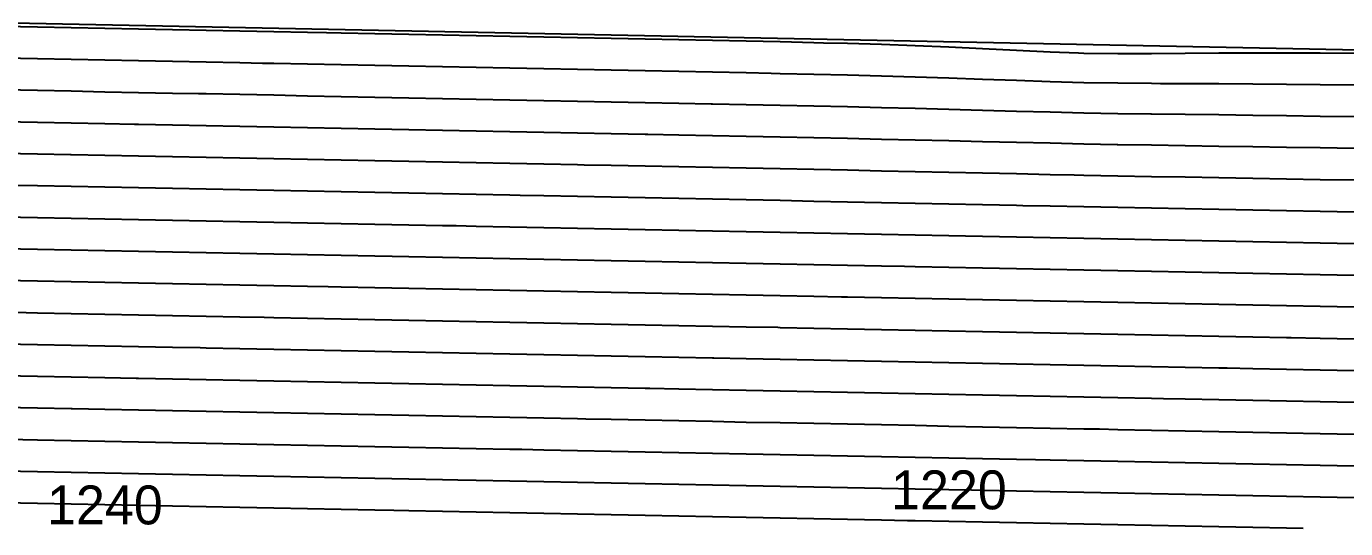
# Model space of a CAD drawing. Header units: metres. Extents: x 2416 to 4584, y 37 to 133.
# Drawn here: x 2489.1 to 2573.9, y 38.7 to 71 of the extents above; entities that cross this region are included whole.
import ezdxf
from ezdxf.enums import TextEntityAlignment as Align

# ---------------------------------------------------------------- set-up
doc = ezdxf.new("R2010")
doc.units = ezdxf.units.M
for name, color, linetype in [('Vs_1000', 7, 'Continuous'), ('Vs_1020', 7, 'Continuous'), ('Vs_1040', 7, 'Continuous'), ('Vs_1060', 7, 'Continuous'), ('Vs_1080', 7, 'Continuous'), ('Vs_1100', 7, 'Continuous'), ('Vs_1120', 7, 'Continuous'), ('Vs_1140', 7, 'Continuous'), ('Vs_1160', 7, 'Continuous'), ('Vs_1180', 7, 'Continuous'), ('Vs_1200', 7, 'Continuous'), ('Vs_1220', 7, 'Continuous'), ('Vs_1240', 7, 'Continuous'), ('Vs_940', 7, 'Continuous'), ('Vs_960', 7, 'Continuous'), ('Vs_980', 7, 'Continuous')]:
    doc.layers.add(name, color=color, linetype=linetype)

msp = doc.modelspace()

# ---------------------------------------------------------------- linework, layer by layer
at = {"layer": 'Vs_1000'}
msp.add_lwpolyline([(2574.401, 63.105), (2572.233, 63.144), (2570.065, 63.181), (2567.897, 63.216), (2565.729, 63.25), (2563.561, 63.284), (2561.392, 63.318), (2559.224, 63.356), (2559.183, 63.357), (2557.056, 63.398), (2554.888, 63.445), (2552.72, 63.495), (2550.552, 63.547), (2548.384, 63.6), (2546.216, 63.651), (2544.048, 63.7), (2541.88, 63.748), (2539.712, 63.794), (2537.544, 63.839), (2535.376, 63.883), (2533.208, 63.927), (2531.04, 63.971), (2529.061, 64.01), (2528.871, 64.014), (2526.703, 64.057), (2524.535, 64.1), (2522.367, 64.143), (2520.199, 64.186), (2518.031, 64.229), (2515.863, 64.272), (2513.695, 64.315), (2511.527, 64.358), (2509.359, 64.401), (2507.191, 64.444), (2505.023, 64.486), (2502.855, 64.529), (2500.687, 64.572), (2498.519, 64.615), (2496.35, 64.658), (2496.09, 64.663), (2494.182, 64.701), (2492.014, 64.744), (2489.846, 64.787), (2487.678, 64.83)], dxfattribs=at)
at = {"layer": 'Vs_1020'}
msp.add_lwpolyline([(2574.401, 61.067), (2572.233, 61.107), (2570.065, 61.147), (2567.897, 61.186), (2565.729, 61.224), (2563.561, 61.262), (2561.392, 61.301), (2559.224, 61.341), (2557.056, 61.384), (2556.423, 61.397), (2554.888, 61.429), (2552.72, 61.475), (2550.552, 61.523), (2548.384, 61.571), (2546.216, 61.618), (2544.048, 61.664), (2541.88, 61.71), (2539.712, 61.755), (2537.544, 61.799), (2535.376, 61.843), (2533.208, 61.886), (2531.04, 61.93), (2528.871, 61.973), (2526.703, 62.016), (2524.966, 62.05), (2524.535, 62.059), (2522.367, 62.102), (2520.199, 62.145), (2518.031, 62.188), (2515.863, 62.231), (2513.695, 62.274), (2511.527, 62.316), (2509.359, 62.359), (2507.191, 62.402), (2505.023, 62.445), (2502.855, 62.488), (2500.687, 62.531), (2498.519, 62.574), (2496.35, 62.617), (2494.182, 62.66), (2492.014, 62.703), (2491.978, 62.704), (2489.846, 62.746), (2487.678, 62.789)], dxfattribs=at)
at = {"layer": 'Vs_1040'}
msp.add_lwpolyline([(2574.401, 59.028), (2572.233, 59.069), (2570.065, 59.11), (2567.897, 59.151), (2565.729, 59.191), (2563.561, 59.232), (2561.392, 59.273), (2559.224, 59.314), (2557.056, 59.357), (2554.888, 59.401), (2553.133, 59.437), (2552.72, 59.446), (2550.552, 59.491), (2548.384, 59.536), (2546.216, 59.582), (2544.048, 59.626), (2541.88, 59.671), (2539.712, 59.715), (2537.544, 59.759), (2535.376, 59.802), (2533.208, 59.845), (2531.04, 59.889), (2528.871, 59.932), (2526.703, 59.975), (2524.535, 60.018), (2522.367, 60.061), (2520.858, 60.09), (2520.199, 60.103), (2518.031, 60.146), (2515.863, 60.189), (2513.695, 60.232), (2511.527, 60.275), (2509.359, 60.318), (2507.191, 60.361), (2505.023, 60.404), (2502.855, 60.447), (2500.687, 60.49), (2498.519, 60.533), (2496.35, 60.576), (2494.182, 60.619), (2492.014, 60.662), (2489.846, 60.705), (2487.866, 60.744)], dxfattribs=at)
at = {"layer": 'Vs_1060'}
msp.add_lwpolyline([(2574.401, 56.987), (2572.233, 57.03), (2570.065, 57.072), (2567.897, 57.113), (2565.729, 57.155), (2563.561, 57.197), (2561.392, 57.239), (2559.224, 57.281), (2557.056, 57.324), (2554.888, 57.367), (2552.72, 57.411), (2550.552, 57.455), (2549.452, 57.477), (2548.384, 57.499), (2546.216, 57.543), (2544.048, 57.587), (2541.88, 57.631), (2539.712, 57.675), (2537.544, 57.718), (2535.376, 57.761), (2533.208, 57.804), (2531.04, 57.847), (2528.871, 57.89), (2526.703, 57.933), (2524.535, 57.976), (2522.367, 58.019), (2520.199, 58.062), (2518.031, 58.105), (2516.747, 58.131), (2515.863, 58.148), (2513.695, 58.191), (2511.527, 58.234), (2509.359, 58.277), (2507.191, 58.32), (2505.023, 58.363), (2502.855, 58.406), (2500.687, 58.449), (2498.519, 58.492), (2496.35, 58.535), (2494.182, 58.577), (2492.014, 58.62), (2489.846, 58.663), (2487.678, 58.706)], dxfattribs=at)
at = {"layer": 'Vs_1080'}
msp.add_lwpolyline([(2574.401, 54.947), (2572.233, 54.989), (2570.065, 55.032), (2567.897, 55.074), (2565.729, 55.116), (2563.561, 55.159), (2561.392, 55.201), (2559.224, 55.244), (2557.056, 55.287), (2554.888, 55.33), (2552.72, 55.373), (2550.552, 55.417), (2548.384, 55.46), (2546.216, 55.504), (2545.526, 55.518), (2544.048, 55.547), (2541.88, 55.591), (2539.712, 55.634), (2537.544, 55.677), (2535.376, 55.72), (2533.208, 55.763), (2531.04, 55.806), (2528.871, 55.849), (2526.703, 55.892), (2524.535, 55.935), (2522.367, 55.978), (2520.199, 56.021), (2518.031, 56.064), (2515.863, 56.107), (2513.695, 56.15), (2512.635, 56.171), (2511.527, 56.193), (2509.359, 56.236), (2507.191, 56.279), (2505.023, 56.322), (2502.855, 56.365), (2500.687, 56.407), (2498.519, 56.45), (2496.35, 56.493), (2494.182, 56.536), (2492.014, 56.579), (2489.846, 56.622), (2487.678, 56.665)], dxfattribs=at)
at = {"layer": 'Vs_1100'}
msp.add_lwpolyline([(2574.401, 52.906), (2572.233, 52.949), (2570.065, 52.991), (2567.897, 53.034), (2565.729, 53.077), (2563.561, 53.119), (2561.392, 53.162), (2559.224, 53.205), (2557.056, 53.248), (2554.888, 53.291), (2552.72, 53.334), (2550.552, 53.377), (2548.384, 53.42), (2546.216, 53.464), (2544.048, 53.507), (2541.88, 53.55), (2541.484, 53.558), (2539.712, 53.593), (2537.544, 53.636), (2535.376, 53.679), (2533.208, 53.722), (2531.04, 53.765), (2528.871, 53.808), (2526.703, 53.851), (2524.535, 53.894), (2522.367, 53.937), (2520.199, 53.98), (2518.031, 54.023), (2515.863, 54.066), (2513.695, 54.109), (2511.527, 54.152), (2509.359, 54.195), (2508.523, 54.211), (2507.191, 54.237), (2505.023, 54.28), (2502.855, 54.323), (2500.687, 54.366), (2498.519, 54.409), (2496.35, 54.452), (2494.182, 54.495), (2492.014, 54.538), (2489.846, 54.581), (2487.678, 54.624)], dxfattribs=at)
at = {"layer": 'Vs_1120'}
msp.add_lwpolyline([(2574.401, 50.865), (2572.233, 50.908), (2570.368, 50.945), (2570.065, 50.951), (2567.897, 50.993), (2565.729, 51.036), (2563.561, 51.079), (2561.392, 51.122), (2559.224, 51.165), (2557.056, 51.208), (2554.888, 51.251), (2552.72, 51.294), (2550.552, 51.337), (2548.384, 51.38), (2546.216, 51.423), (2544.048, 51.466), (2541.88, 51.509), (2539.712, 51.552), (2537.544, 51.595), (2537.394, 51.598), (2535.376, 51.638), (2533.208, 51.681), (2531.04, 51.724), (2528.871, 51.767), (2526.703, 51.81), (2524.535, 51.853), (2522.367, 51.896), (2520.199, 51.939), (2518.031, 51.982), (2515.863, 52.025), (2513.695, 52.067), (2511.527, 52.11), (2509.359, 52.153), (2507.191, 52.196), (2505.023, 52.239), (2504.411, 52.251), (2502.855, 52.282), (2500.687, 52.325), (2498.519, 52.368), (2496.35, 52.411), (2494.182, 52.454), (2492.014, 52.497), (2489.846, 52.54), (2487.678, 52.583)], dxfattribs=at)
at = {"layer": 'Vs_1140'}
msp.add_lwpolyline([(2574.401, 48.824), (2572.233, 48.867), (2570.065, 48.91), (2567.897, 48.953), (2566.261, 48.985), (2565.729, 48.995), (2563.561, 49.038), (2561.392, 49.081), (2559.224, 49.124), (2557.056, 49.167), (2554.888, 49.21), (2552.72, 49.253), (2550.552, 49.296), (2548.384, 49.339), (2546.216, 49.382), (2544.048, 49.425), (2541.88, 49.468), (2539.712, 49.511), (2537.544, 49.554), (2535.376, 49.597), (2533.289, 49.638), (2533.208, 49.64), (2531.04, 49.683), (2528.871, 49.726), (2526.703, 49.769), (2524.535, 49.812), (2522.367, 49.855), (2520.199, 49.897), (2518.031, 49.94), (2515.863, 49.983), (2513.695, 50.026), (2511.527, 50.069), (2509.359, 50.112), (2507.191, 50.155), (2505.023, 50.198), (2502.855, 50.241), (2500.687, 50.284), (2500.299, 50.291), (2498.519, 50.327), (2496.35, 50.37), (2494.182, 50.413), (2492.014, 50.456), (2489.846, 50.498), (2487.678, 50.541)], dxfattribs=at)
at = {"layer": 'Vs_1160'}
msp.add_lwpolyline([(2574.401, 46.783), (2572.233, 46.826), (2570.065, 46.869), (2567.897, 46.912), (2565.729, 46.954), (2563.561, 46.997), (2562.157, 47.025), (2561.392, 47.04), (2559.224, 47.083), (2557.056, 47.126), (2554.888, 47.169), (2552.72, 47.212), (2550.552, 47.255), (2548.384, 47.298), (2546.216, 47.341), (2544.048, 47.384), (2541.88, 47.427), (2539.712, 47.47), (2537.544, 47.513), (2535.376, 47.556), (2533.208, 47.599), (2531.04, 47.642), (2529.18, 47.678), (2528.871, 47.684), (2526.703, 47.727), (2524.535, 47.77), (2522.367, 47.813), (2520.199, 47.856), (2518.031, 47.899), (2515.863, 47.942), (2513.695, 47.985), (2511.527, 48.028), (2509.359, 48.071), (2507.191, 48.114), (2505.023, 48.157), (2502.855, 48.2), (2500.687, 48.243), (2498.519, 48.286), (2496.35, 48.328), (2496.188, 48.332), (2494.182, 48.371), (2492.014, 48.414), (2489.846, 48.457), (2487.678, 48.5)], dxfattribs=at)
at = {"layer": 'Vs_1180'}
msp.add_lwpolyline([(2574.401, 44.742), (2572.233, 44.785), (2570.065, 44.828), (2567.897, 44.87), (2565.729, 44.913), (2563.561, 44.956), (2561.392, 44.999), (2559.224, 45.042), (2558.052, 45.065), (2557.056, 45.085), (2554.888, 45.128), (2552.72, 45.171), (2550.552, 45.214), (2548.384, 45.257), (2546.216, 45.3), (2544.048, 45.343), (2541.88, 45.386), (2539.712, 45.429), (2537.544, 45.472), (2535.376, 45.514), (2533.208, 45.557), (2531.04, 45.6), (2528.871, 45.643), (2526.703, 45.686), (2525.068, 45.719), (2524.535, 45.729), (2522.367, 45.772), (2520.199, 45.815), (2518.031, 45.858), (2515.863, 45.901), (2513.695, 45.944), (2511.527, 45.987), (2509.359, 46.03), (2507.191, 46.073), (2505.023, 46.116), (2502.855, 46.158), (2500.687, 46.201), (2498.519, 46.244), (2496.35, 46.287), (2494.182, 46.33), (2492.076, 46.372), (2492.014, 46.373), (2489.846, 46.416), (2487.678, 46.459)], dxfattribs=at)
at = {"layer": 'Vs_1200'}
msp.add_lwpolyline([(2574.401, 42.701), (2572.233, 42.743), (2570.065, 42.786), (2567.897, 42.829), (2565.729, 42.872), (2563.561, 42.915), (2561.392, 42.958), (2559.224, 43.001), (2557.056, 43.044), (2554.888, 43.087), (2553.944, 43.106), (2552.72, 43.13), (2550.552, 43.173), (2548.384, 43.216), (2546.216, 43.259), (2544.048, 43.302), (2541.88, 43.344), (2539.712, 43.387), (2537.544, 43.43), (2535.376, 43.473), (2533.208, 43.516), (2531.04, 43.559), (2528.871, 43.602), (2526.703, 43.645), (2524.535, 43.688), (2522.367, 43.731), (2520.956, 43.759), (2520.199, 43.774), (2518.031, 43.817), (2515.863, 43.86), (2513.695, 43.903), (2511.527, 43.946), (2509.359, 43.988), (2507.191, 44.031), (2505.023, 44.074), (2502.855, 44.117), (2500.687, 44.16), (2498.519, 44.203), (2496.35, 44.246), (2494.182, 44.289), (2492.014, 44.332), (2489.846, 44.375), (2487.964, 44.412)], dxfattribs=at)
at = {"layer": 'Vs_1220'}
msp.add_lwpolyline([(2574.401, 40.659), (2572.233, 40.702), (2570.065, 40.745), (2567.897, 40.788), (2565.729, 40.831), (2563.561, 40.874), (2561.392, 40.917), (2559.224, 40.96), (2557.056, 41.003), (2554.888, 41.046), (2552.72, 41.089), (2550.552, 41.132), (2549.835, 41.146), (2548.384, 41.174), (2546.216, 41.217), (2544.048, 41.26), (2541.88, 41.303), (2539.712, 41.346), (2537.544, 41.389), (2535.376, 41.432), (2533.208, 41.475), (2531.04, 41.518), (2528.871, 41.561), (2526.703, 41.604), (2524.535, 41.647), (2522.367, 41.69), (2520.199, 41.733), (2518.031, 41.776), (2516.845, 41.799), (2515.863, 41.818), (2513.695, 41.861), (2511.527, 41.904), (2509.359, 41.947), (2507.191, 41.99), (2505.023, 42.033), (2502.855, 42.076), (2500.687, 42.119), (2498.519, 42.162), (2496.35, 42.205), (2494.182, 42.248), (2492.014, 42.291), (2489.846, 42.334), (2487.678, 42.376)], dxfattribs=at)
at = {"layer": 'Vs_1240'}
msp.add_lwpolyline([(2571.125, 38.683), (2570.065, 38.704), (2567.897, 38.747), (2565.729, 38.79), (2563.561, 38.833), (2561.392, 38.876), (2559.224, 38.919), (2557.056, 38.962), (2554.888, 39.004), (2552.72, 39.047), (2550.552, 39.09), (2548.384, 39.133), (2546.216, 39.176), (2545.725, 39.186), (2544.048, 39.219), (2541.88, 39.262), (2539.712, 39.305), (2537.544, 39.348), (2535.376, 39.391), (2533.208, 39.434), (2531.04, 39.477), (2528.871, 39.52), (2526.703, 39.563), (2524.535, 39.606), (2522.367, 39.648), (2520.199, 39.691), (2518.031, 39.734), (2515.863, 39.777), (2513.695, 39.82), (2512.733, 39.839), (2511.527, 39.863), (2509.359, 39.906), (2507.191, 39.949), (2505.023, 39.992), (2502.855, 40.035), (2500.687, 40.078), (2498.519, 40.121), (2496.35, 40.164), (2494.182, 40.206), (2492.014, 40.249), (2489.846, 40.292), (2487.678, 40.335)], dxfattribs=at)
at = {"layer": 'Vs_940'}
for points in [[(2418.3, 72.575), (3381.71, 53.369)], [(2574.401, 69.209), (2572.233, 69.234), (2571.807, 69.236), (2570.065, 69.247), (2567.897, 69.247), (2566.395, 69.236), (2565.729, 69.232), (2563.561, 69.207), (2561.392, 69.185), (2559.224, 69.186), (2557.056, 69.224), (2556.711, 69.236), (2554.888, 69.301), (2552.72, 69.404), (2550.552, 69.515), (2548.384, 69.62), (2546.216, 69.71), (2544.048, 69.785), (2541.88, 69.849), (2540.323, 69.889), (2539.712, 69.905), (2537.544, 69.956), (2535.376, 70.003), (2533.208, 70.049), (2531.04, 70.093), (2528.871, 70.137), (2526.703, 70.18), (2524.535, 70.223), (2522.367, 70.267), (2520.199, 70.31), (2518.031, 70.352), (2515.863, 70.395), (2513.695, 70.438), (2511.527, 70.481), (2509.359, 70.524), (2508.425, 70.543), (2507.191, 70.567), (2505.023, 70.61), (2502.855, 70.653), (2500.687, 70.696), (2498.519, 70.739), (2496.35, 70.782), (2494.182, 70.825), (2492.014, 70.868), (2489.846, 70.911), (2487.678, 70.954)]]:
    msp.add_lwpolyline(points, dxfattribs=at)
at = {"layer": 'Vs_960'}
msp.add_lwpolyline([(2574.401, 67.177), (2572.233, 67.208), (2570.065, 67.233), (2567.897, 67.251), (2565.729, 67.262), (2563.561, 67.269), (2561.976, 67.276), (2561.392, 67.279), (2559.224, 67.3), (2557.056, 67.34), (2554.888, 67.4), (2552.72, 67.473), (2550.552, 67.552), (2548.384, 67.629), (2546.216, 67.699), (2544.048, 67.762), (2541.88, 67.818), (2539.712, 67.869), (2537.544, 67.918), (2536.978, 67.93), (2535.376, 67.964), (2533.208, 68.008), (2531.04, 68.052), (2528.871, 68.096), (2526.703, 68.139), (2524.535, 68.182), (2522.367, 68.225), (2520.199, 68.268), (2518.031, 68.311), (2515.863, 68.354), (2513.695, 68.397), (2511.527, 68.44), (2509.359, 68.483), (2507.191, 68.526), (2505.023, 68.569), (2504.314, 68.583), (2502.855, 68.612), (2500.687, 68.655), (2498.519, 68.698), (2496.35, 68.741), (2494.182, 68.784), (2492.014, 68.826), (2489.846, 68.869), (2487.678, 68.912)], dxfattribs=at)
at = {"layer": 'Vs_980'}
msp.add_lwpolyline([(2574.401, 65.142), (2572.233, 65.178), (2570.065, 65.211), (2567.897, 65.24), (2565.729, 65.265), (2563.561, 65.29), (2561.392, 65.316), (2561.342, 65.317), (2559.224, 65.348), (2557.056, 65.389), (2554.888, 65.44), (2552.72, 65.498), (2550.552, 65.56), (2548.384, 65.621), (2546.216, 65.679), (2544.048, 65.733), (2541.88, 65.784), (2539.712, 65.832), (2537.544, 65.879), (2535.376, 65.924), (2533.208, 65.968), (2533.11, 65.97), (2531.04, 66.012), (2528.871, 66.055), (2526.703, 66.098), (2524.535, 66.141), (2522.367, 66.184), (2520.199, 66.227), (2518.031, 66.27), (2515.863, 66.313), (2513.695, 66.356), (2511.527, 66.399), (2509.359, 66.442), (2507.191, 66.485), (2505.023, 66.528), (2502.855, 66.571), (2500.687, 66.614), (2500.202, 66.623), (2498.519, 66.656), (2496.35, 66.699), (2494.182, 66.742), (2492.014, 66.785), (2489.846, 66.828), (2487.678, 66.871)], dxfattribs=at)

# ---------------------------------------------------------------- texts
at = {"layer": 'Vs_1220'}
msp.add_text('1220', height=2.5, dxfattribs=at).set_placement((2548.384, 41.174), align=Align.MIDDLE_CENTER)
at = {"layer": 'Vs_1240'}
msp.add_text('1240', height=2.5, dxfattribs=at).set_placement((2494.182, 40.206), align=Align.MIDDLE_CENTER)

doc.saveas('drawing.dxf')
